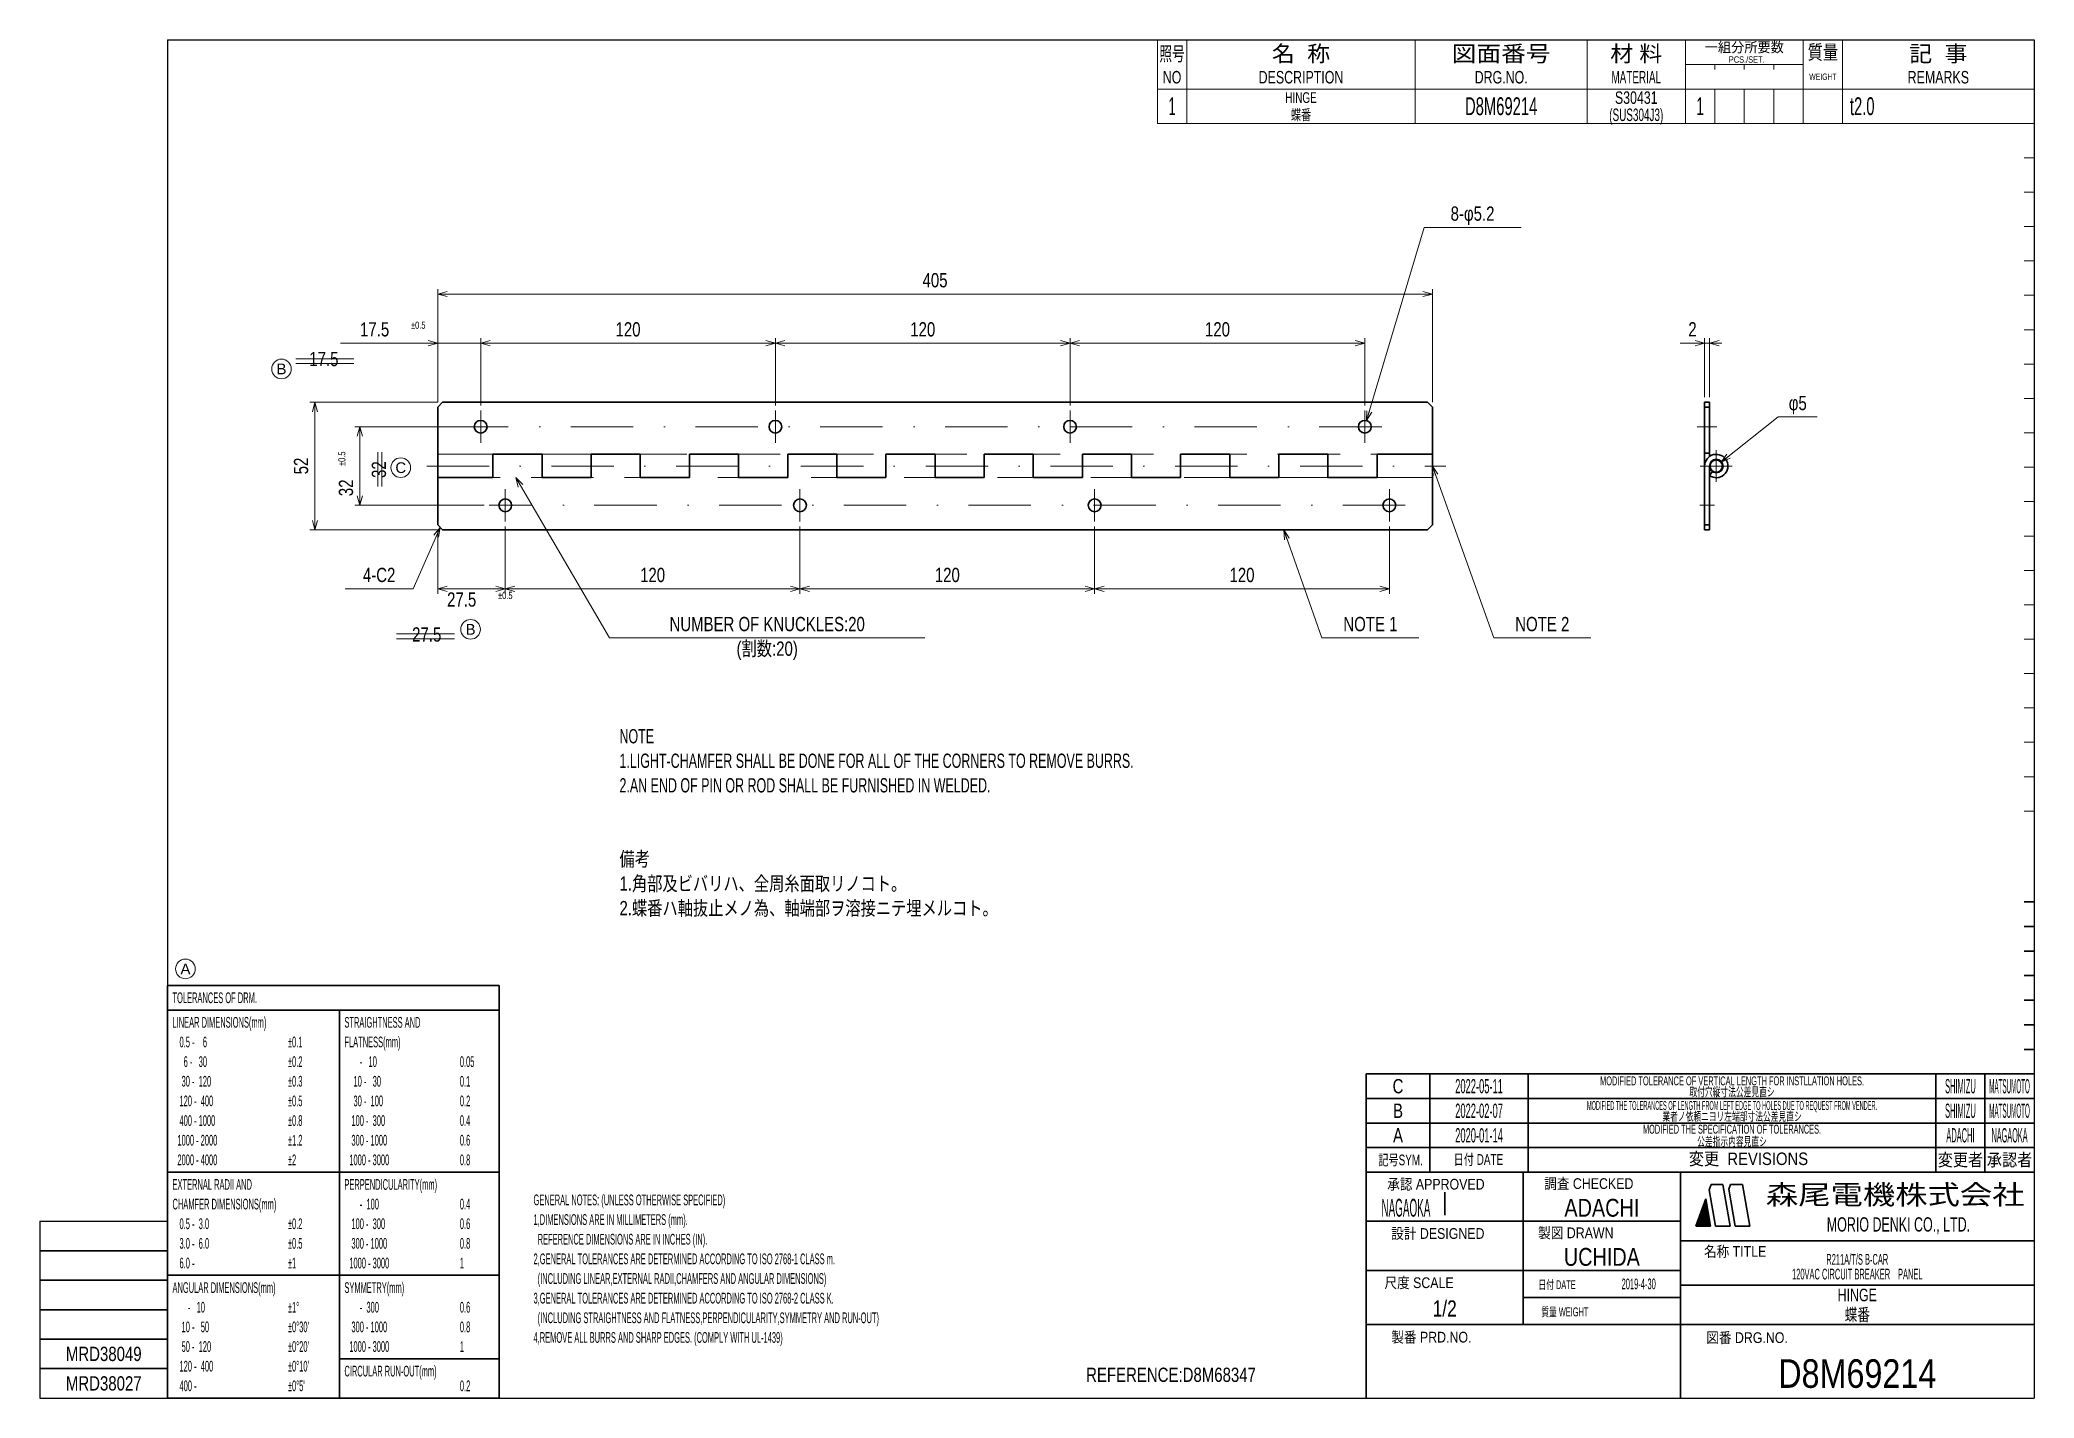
# Model space of a CAD drawing. Header units: millimetres. Extents: x 7 to 413, y 10 to 287.
import ezdxf
from ezdxf.enums import TextEntityAlignment as Align

# ---------------------------------------------------------------- set-up
doc = ezdxf.new("R2010")
doc.units = ezdxf.units.MM
doc.linetypes.add('DASHDOT', pattern=[25.3, 12.7, -6.3, 0, -6.3])
doc.linetypes.add('DASHED', pattern=[19, 12.7, -6.3])
for name, color, linetype in [('05', 7, 'Continuous'), ('GR1_07', 7, 'Continuous'), ('GR1_16', 7, 'Continuous'), ('図面枠D8M', 7, 'Continuous'), ('表題、部品表_01', 7, 'Continuous'), ('表題、部品表_02', 7, 'Continuous'), ('表題、部品表_03', 7, 'Continuous'), ('表題、部品表_訂正', 7, 'Continuous')]:
    doc.layers.add(name, color=color, linetype=linetype)
doc.styles.add('HG丸ｺﾞｼｯｸM-PRO', font='')
doc.styles.get('HG丸ｺﾞｼｯｸM-PRO').set_extended_font_data('HG丸ｺﾞｼｯｸM-PRO')

# ---------------------------------------------------------------- blocks, each defined once
blk = doc.blocks.new('BLKF024')
at = {"layer": '図面枠D8M', "color": 4, "linetype": 'Continuous', "lineweight": 13}
for p, q in [((344.778471, 46.998727), (346.524087, 48.744343)), ((344.8594, 47.221078), (346.502888, 48.864566)), ((344.940329, 47.443428), (346.48169, 48.984789)), ((345.021258, 47.665778), (346.460491, 49.105012)), ((345.102186, 47.888128), (346.439293, 49.225235)), ((345.183115, 48.110479), (346.418094, 49.345457)), ((345.264044, 48.332829), (346.396896, 49.46568)), ((345.344973, 48.555179), (346.375697, 49.585903)), ((345.425902, 48.777529), (346.354499, 49.706126)), ((345.506831, 48.999879), (346.3333, 49.826349)), ((345.58776, 49.22223), (346.312102, 49.946572)), ((345.668689, 49.44458), (346.290903, 50.066794)), ((345.749617, 49.66693), (346.269705, 50.187017)), ((345.830546, 49.88928), (346.248506, 50.30724)), ((345.911475, 50.111631), (346.227307, 50.427463)), ((345.992404, 50.333981), (346.206109, 50.547686)), ((346.073333, 50.556331), (346.18491, 50.667909)), ((346.154262, 50.778681), (346.163712, 50.788131)), ((344.157871, 45.246757), (346.693675, 47.782561)), ((344.211969, 45.442276), (346.672477, 47.902784)), ((344.292898, 45.664626), (346.651278, 48.023006)), ((344.299292, 45.246757), (346.714874, 47.662338)), ((344.373827, 45.886976), (346.63008, 48.143229)), ((344.440714, 45.246757), (346.736072, 47.542115)), ((344.454756, 46.109327), (346.608881, 48.263452)), ((344.535684, 46.331677), (346.587682, 48.383675)), ((344.582135, 45.246757), (346.757271, 47.421892)), ((344.616613, 46.554027), (346.566484, 48.503898)), ((344.697542, 46.776377), (346.545285, 48.624121)), ((344.723556, 45.246757), (346.778469, 47.301669)), ((344.864978, 45.246757), (346.799668, 47.181447)), ((345.006399, 45.246757), (346.820866, 47.061224)), ((345.147821, 45.246757), (346.842065, 46.941001)), ((345.289242, 45.246757), (346.863263, 46.820778)), ((345.430663, 45.246757), (346.884462, 46.700555)), ((345.572085, 45.246757), (346.90566, 46.580332)), ((345.713506, 45.246757), (346.926859, 46.46011)), ((345.854927, 45.246757), (346.948057, 46.339887)), ((345.996349, 45.246757), (346.969256, 46.219664)), ((346.13777, 45.246757), (346.990455, 46.099441)), ((346.279191, 45.246757), (347.011653, 45.979218)), ((346.420613, 45.246757), (347.032852, 45.858995)), ((346.562034, 45.246757), (347.05405, 45.738773)), ((346.703455, 45.246757), (347.075249, 45.61855)), ((346.844877, 45.246757), (347.096447, 45.498327)), ((346.986298, 45.246757), (347.117646, 45.378104)), ((347.12772, 45.246757), (347.138844, 45.257881))]:
    blk.add_line(p, q, dxfattribs=at)
blk = doc.blocks.new('BLKF023')
at = {"layer": '図面枠D8M', "color": 2, "linetype": 'Continuous', "lineweight": 25}
for p, q in [((33, 286.75), (413, 286.75)), ((33, 286.75), (33, 10.25)), ((413, 286.75), (413, 10.25)), ((7, 46.25), (7, 10.25)), ((7, 46.25), (33, 46.25)), ((7, 10.25), (413, 10.25))]:
    blk.add_line(p, q, dxfattribs=at)
at = {"layer": '図面枠D8M', "color": 4, "linetype": 'Continuous', "lineweight": 13}
for p, q in [((413, 269.75), (411, 269.75)), ((413, 262.75), (411, 262.75)), ((413, 255.75), (411, 255.75)), ((413, 248.75), (411, 248.75)), ((413, 241.75), (411, 241.75)), ((413, 234.75), (411, 234.75)), ((413, 227.75), (411, 227.75)), ((413, 220.75), (411, 220.75)), ((413, 213.75), (411, 213.75)), ((413, 206.75), (411, 206.75)), ((413, 199.75), (411, 199.75)), ((413, 192.75), (411, 192.75)), ((413, 185.75), (411, 185.75)), ((413, 178.75), (411, 178.75)), ((413, 171.75), (411, 171.75)), ((413, 164.75), (411, 164.75)), ((413, 157.75), (411, 157.75)), ((413, 150.75), (411, 150.75)), ((413, 143.75), (411, 143.75)), ((413, 136.75), (411, 136.75)), ((411, 129.75), (413, 129.75))]:
    blk.add_line(p, q, dxfattribs=at)
at = {"layer": '図面枠D8M', "color": 3, "linetype": 'Continuous', "lineweight": 35}
for p, q in [((413, 111.25), (411, 111.25)), ((413, 106.25), (411, 106.25)), ((413, 101.25), (411, 101.25)), ((413, 96.25), (411, 96.25)), ((413, 91.25), (411, 91.25)), ((413, 86.25), (411, 86.25)), ((413, 81.25), (411, 81.25)), ((277, 76.25), (413, 76.25)), ((277, 76.25), (277, 10.25)), ((290, 76.25), (290, 56.25)), ((310, 76.25), (310, 56.25)), ((393, 76.25), (393, 56.25)), ((403, 76.25), (403, 56.25)), ((277, 71.25), (413, 71.25)), ((277, 66.25), (413, 66.25)), ((277, 61.25), (413, 61.25)), ((277, 56.25), (413, 56.25)), ((309, 56.25), (309, 25.25)), ((341, 56.25), (341, 10.25)), ((346.84, 52.65), (347.23, 53.75)), ((347.23, 53.75), (349.64, 53.75)), ((351.14, 45.25), (349.64, 53.75)), ((351.18, 53.75), (350.82, 52.76)), ((351.18, 53.75), (353.64, 53.75)), ((355.14, 45.25), (353.64, 53.75)), ((293, 52.17), (293, 47.48)), ((344.14, 45.25), (346.16, 50.8)), ((347.14, 45.25), (346.16, 50.8)), ((348.14, 45.25), (346.84, 52.65)), ((352.14, 45.25), (350.82, 52.76)), ((277, 46.25), (341, 46.25)), ((344.14, 45.25), (347.14, 45.25)), ((348.14, 45.25), (351.14, 45.25)), ((352.14, 45.25), (355.14, 45.25)), ((341, 42.25), (413, 42.25)), ((7, 40.25), (33, 40.25)), ((7, 34.25), (33, 34.25)), ((277, 36.25), (341, 36.25)), ((341, 33.25), (413, 33.25)), ((309, 30.75), (341, 30.75)), ((7, 28.25), (33, 28.25)), ((277, 25.25), (413, 25.25)), ((7, 22.25), (33, 22.25)), ((33, 16.25), (7, 16.25))]:
    blk.add_line(p, q, dxfattribs=at)
at = {"layer": '図面枠D8M', "color": 4, "linetype": 'Continuous', "lineweight": 13}
blk.add_blockref('BLKF024', (0, 0), dxfattribs=at)
at = {"layer": '図面枠D8M', "color": 4, "linetype": 'Continuous', "lineweight": 13, "style": 'HG丸ｺﾞｼｯｸM-PRO'}
for s, height, width, p in [('記号SYM.', 2.182, 0.69227, (284.03, 58.74)), ('日付 DATE', 2.182, 0.692507, (299.87, 58.83)), ('変更  REVISIONS', 2.5455, 0.887352, (354.85, 58.97)), ('変更者', 2.545, 0.887717, (398, 58.75)), ('承認者', 2.545, 0.887717, (408, 58.75)), ('承認 APPROVED', 2.1818, 0.863151, (291.21, 53.79)), ('調査 CHECKED', 2.182, 0.863174, (322.34, 53.92)), ('設計 DESIGNED', 2.1818, 0.862613, (291.61, 43.76)), ('製図 DRAWN', 2.182, 0.863099, (319.7, 43.9)), ('名称 TITLE', 2.182, 0.862489, (352.13, 40.11)), ('尺度 SCALE', 2.182, 0.862581, (287.78, 33.74)), ('日付 DATE', 1.818, 0.618255, (315.88, 33.34)), ('質量 WEIGHT', 1.818, 0.618812, (317.46, 27.8)), ('製番 PRD.NO.', 2.182, 0.863299, (290.29, 22.66)), ('図番 DRG.NO.', 2.182, 0.863083, (354.56, 22.56))]:
    blk.add_text(s, height=height, dxfattribs=dict(at, width=width)).set_placement(p, align=Align.MIDDLE_CENTER)
at = {"layer": '図面枠D8M', "color": 2, "linetype": 'Continuous', "lineweight": 25, "style": 'HG丸ｺﾞｼｯｸM-PRO', "width": 1.206081}
blk.add_text('森尾電機株式会社', height=4, dxfattribs=at).set_placement((384.72, 51.68), align=Align.MIDDLE_CENTER)
at = {"layer": '図面枠D8M', "color": 3, "linetype": 'Continuous', "lineweight": 35, "style": 'HG丸ｺﾞｼｯｸM-PRO', "width": 0.652197}
blk.add_text('MORIO DENKI CO., LTD.', height=2.9091, dxfattribs=at).set_placement((385.38, 45.61), align=Align.MIDDLE_CENTER)
blk = doc.blocks.new('BLKF025')
at = {"layer": '図面枠D8M', "color": 3, "linetype": 'Continuous', "lineweight": 35, "style": 'HG丸ｺﾞｼｯｸM-PRO'}
for s, height, width, p in [('MATSUMOTO', 2.909, 0.26157, (408, 73.75)), ('MATSUMOTO', 2.909, 0.26157, (408, 68.75)), ('A', 2.91, 0.782973, (283.5, 63.75)), ('2020-01-14', 2.909, 0.488281, (300, 63.75)), ('MODIFIED THE SPECIFICATION OF TOLERANCES.', 1.8182, 0.618603, (351.5, 65)), ('ADACHI', 2.909, 0.39045, (398, 63.75)), ('NAGAOKA', 2.909, 0.334453, (408, 63.75)), ('NAGAOKA', 3.636, 0.414524, (285.11, 49)), ('ADACHI', 3.636, 0.830909, (325, 49)), ('UCHIDA', 3.636, 0.830691, (325, 39)), ('120VAC CIRCUIT BREAKER\u3000PANEL', 2.1818, 0.522056, (377, 35.5)), ('R211A/T/S B-CAR', 2.1818, 0.521766, (377, 38.5)), ('2019-4-30', 2.182, 0.482367, (332.5, 33.5)), ('HINGE', 2.545, 0.741468, (377, 31.25)), ('1/2', 3.273, 0.80628, (293, 28.5)), ('D8M69214', 5.818, 0.845432, (377, 15.25))]:
    blk.add_text(s, height=height, dxfattribs=dict(at, width=width)).set_placement(p, align=Align.MIDDLE_CENTER)
blk = doc.blocks.new('FXTIP_ARROW_S')
at = {"color": 0, "linetype": 'Continuous', "lineweight": -2}
for q in [(-1, 0), (-0.97, 0.26), (-0.97, -0.26)]:
    blk.add_line((0, 0), q, dxfattribs=at)
blk = doc.blocks.new('FXTIP_ARROW_E')
at = {"color": 0, "linetype": 'Continuous', "lineweight": -2}
for q in [(-1, 0), (-0.97, 0.26), (-0.97, -0.26)]:
    blk.add_line((0, 0), q, dxfattribs=at)
blk = doc.blocks.new('BLKF026')
at = {"layer": '表題、部品表_02', "color": 4, "linetype": 'Continuous', "lineweight": 13}
for p, q in [((234.5, 276.75), (234.5, 269.75)), ((234.5, 276.75), (413, 276.75)), ((240.5, 276.75), (240.5, 269.75)), ((287, 276.75), (287, 269.75)), ((322, 276.75), (322, 269.75)), ((342, 276.75), (342, 269.75)), ((348, 276.75), (348, 269.75)), ((354, 276.75), (354, 269.75)), ((360, 269.75), (360, 276.75)), ((366, 276.75), (366, 269.75)), ((374, 276.75), (374, 269.75)), ((413, 276.75), (413, 269.75)), ((234.5, 269.75), (413, 269.75))]:
    blk.add_line(p, q, dxfattribs=at)
blk = doc.blocks.new('BLKF029')
at = {"layer": '表題、部品表_01', "color": 4, "linetype": 'Continuous', "lineweight": 13}
for p, q in [((234.5, 286.75), (234.5, 276.75)), ((234.5, 286.75), (413, 286.75)), ((240.5, 286.75), (240.5, 276.75)), ((287, 286.75), (287, 276.75)), ((322, 286.75), (322, 276.75)), ((342, 286.75), (342, 276.75)), ((366, 286.75), (366, 276.75)), ((374, 286.75), (374, 276.75)), ((413, 286.75), (413, 276.75)), ((342, 281.75), (366, 281.75)), ((348, 280.75), (348, 281.75)), ((354, 281.75), (354, 280.75)), ((360, 281.75), (360, 280.75)), ((234.5, 276.75), (413, 276.75))]:
    blk.add_line(p, q, dxfattribs=at)
at = {"layer": '表題、部品表_01', "color": 3, "linetype": 'Continuous', "lineweight": 35, "style": 'HG丸ｺﾞｼｯｸM-PRO'}
for s, height, width, p in [('照号', 2.909, 0.651535, (237.5, 283.95)), ('名  称', 3.273, 1.042426, (263.75, 283.95)), ('図面番号', 3.273, 1.127518, (304.5, 283.95)), ('材 料', 3.273, 1.042439, (332, 283.95)), ('一組分所要数', 2.036, 0.966638, (354, 285.25)), ('質量', 2.909, 0.781842, (370, 284.25)), ('記  事', 3.273, 1.042426, (393.5, 283.95)), ('NO', 2.545, 0.740841, (237.5, 279.15)), ('DESCRIPTION', 2.5455, 0.741365, (263.75, 279.15)), ('DRG.NO.', 2.545, 0.741189, (304.5, 279.15)), ('MATERIAL', 2.545, 0.594756, (332, 279.15)), ('PCS./SET.', 1.309, 0.862935, (354.5, 282.75)), ('REMARKS', 2.545, 0.742803, (393.5, 279.15)), ('WEIGHT', 1.309, 0.635507, (370, 279.25))]:
    blk.add_text(s, height=height, dxfattribs=dict(at, width=width)).set_placement(p, align=Align.MIDDLE_CENTER)
blk = doc.blocks.new('BLKF028')
at = {"layer": '表題、部品表_01', "color": 3, "linetype": 'Continuous', "lineweight": 13}
blk.add_blockref('BLKF029', (0, 0), dxfattribs=at)
blk = doc.blocks.new('BLKF030')
at = {"layer": 'GR1_07', "color": 3, "linetype": 'Continuous', "lineweight": 35}
for p, q in [((345.92, 187), (345.92, 200)), ((346.92, 200), (346.92, 187)), ((346.92, 198.06), (347.5, 198.88)), ((346.92, 188), (345.92, 188)), ((346.92, 187), (345.92, 187))]:
    blk.add_line(p, q, dxfattribs=at)
for radius in [1.38, 1.25]:
    blk.add_circle((348.29, 200), radius, dxfattribs=at)
blk.add_arc((348.29, 200), 2.38, 234.6235, 180, dxfattribs=at)
blk = doc.blocks.new('BLKF031')
at = {"layer": 'GR1_07', "color": 3, "linetype": 'Continuous', "lineweight": 35}
for p, q in [((345.92, 213), (346.92, 213)), ((345.92, 200), (345.92, 213)), ((346.92, 212), (345.92, 212)), ((346.92, 213), (346.92, 201.94)), ((346.92, 202.63), (345.92, 202.63))]:
    blk.add_line(p, q, dxfattribs=at)
blk = doc.blocks.new('BLKF032')
at = {"layer": 'GR1_07', "color": 3, "linetype": 'Continuous', "lineweight": 35}
for p, q in [((88.99, 213), (87.99, 212)), ((87.99, 212), (87.99, 188)), ((289.49, 213), (88.99, 213)), ((289.49, 213), (290.49, 212)), ((290.49, 188), (290.49, 212)), ((99.24, 202.38), (99.24, 197.63)), ((109.24, 202.38), (99.24, 202.38)), ((109.24, 197.63), (109.24, 202.38)), ((119.24, 197.63), (119.24, 202.38)), ((129.24, 202.38), (119.24, 202.38)), ((129.24, 197.63), (129.24, 202.38)), ((139.24, 197.63), (139.24, 202.38)), ((149.24, 202.38), (139.24, 202.38)), ((149.24, 197.63), (149.24, 202.38)), ((159.24, 197.63), (159.24, 202.38)), ((169.24, 202.38), (159.24, 202.38)), ((169.24, 197.63), (169.24, 202.38)), ((179.24, 197.63), (179.24, 202.38)), ((189.24, 202.38), (179.24, 202.38)), ((189.24, 197.63), (189.24, 202.38)), ((199.24, 197.63), (199.24, 202.38)), ((209.24, 202.38), (199.24, 202.38)), ((209.24, 197.63), (209.24, 202.38)), ((219.24, 197.63), (219.24, 202.38)), ((229.24, 202.38), (219.24, 202.38)), ((229.24, 197.63), (229.24, 202.38)), ((239.24, 197.63), (239.24, 202.38)), ((249.24, 202.38), (239.24, 202.38)), ((249.24, 197.63), (249.24, 202.38)), ((259.24, 197.63), (259.24, 202.38)), ((269.24, 202.38), (259.24, 202.38)), ((269.24, 197.63), (269.24, 202.38)), ((279.24, 197.63), (279.24, 202.38)), ((290.49, 202.38), (279.24, 202.38)), ((99.24, 197.63), (87.99, 197.63)), ((119.24, 197.63), (109.24, 197.63)), ((139.24, 197.63), (129.24, 197.63)), ((159.24, 197.63), (149.24, 197.63)), ((179.24, 197.63), (169.24, 197.63)), ((199.24, 197.63), (189.24, 197.63)), ((219.24, 197.63), (209.24, 197.63)), ((239.24, 197.63), (229.24, 197.63)), ((259.24, 197.63), (249.24, 197.63)), ((279.24, 197.63), (269.24, 197.63)), ((87.99, 188), (88.99, 187)), ((88.99, 187), (289.49, 187)), ((290.49, 188), (289.49, 187))]:
    blk.add_line(p, q, dxfattribs=at)
at = {"layer": 'GR1_07', "color": 4, "linetype": 'DASHED', "lineweight": 13}
for p, q in [((87.99, 202.38), (290.49, 202.38)), ((87.99, 197.63), (290.49, 197.63))]:
    blk.add_line(p, q, dxfattribs=at)
at = {"layer": 'GR1_07', "color": 3, "linetype": 'Continuous', "lineweight": 35}
for centre in [(96.74, 208), (156.74, 208), (216.74, 208), (276.74, 208), (101.74, 192), (161.74, 192), (221.74, 192), (281.74, 192)]:
    blk.add_circle(centre, 1.3, dxfattribs=at)
blk = doc.blocks.new('BLKF033')
at = {"layer": '図面枠D8M', "color": 3, "linetype": 'Continuous', "lineweight": 35}
for p, q in [((33, 94.25), (100.5, 94.25)), ((33, 94.25), (33, 10.25)), ((100.5, 10.25), (100.5, 94.25)), ((33, 89.25), (100.5, 89.25)), ((68, 10.25), (68, 89.25)), ((33, 56.25), (68, 56.25)), ((68, 56.25), (100.5, 56.25)), ((33, 35.25), (68, 35.25)), ((68, 35.25), (100.5, 35.25)), ((68, 18.25), (100.5, 18.25)), ((33, 10.25), (100.5, 10.25))]:
    blk.add_line(p, q, dxfattribs=at)
at = {"layer": '図面枠D8M', "color": 4, "linetype": 'Continuous', "lineweight": 13, "style": 'HG丸ｺﾞｼｯｸM-PRO'}
for s, height, width, p in [('TOLERANCES OF DRM.', 2.1818, 0.522208, (34, 91.75)), ('LINEAR DIMENSIONS(mm)', 2.1818, 0.521664, (34, 86.75)), ('STRAIGHTNESS AND', 2.1818, 0.521949, (69, 86.75)), (' 0.5 -    6', 2.1818, 0.524049, (35, 82.75)), ('±0.1', 2.182, 0.52198, (57.5, 82.75)), ('FLATNESS(mm)', 2.1818, 0.521994, (69, 82.75)), ('   6 -   30', 2.1818, 0.52397, (35, 78.75)), ('±0.2', 2.182, 0.52198, (57.5, 78.75)), ('     -   10', 2.1818, 0.524651, (70, 78.75)), ('0.05', 2.182, 0.52205, (92.5, 78.75)), ('  30 -  120', 2.1818, 0.522893, (35, 74.75)), ('±0.3', 2.182, 0.52198, (57.5, 74.75)), ('  10 -   30', 2.1818, 0.523391, (70, 74.75)), ('0.1', 2.182, 0.522424, (92.5, 74.75)), (' 120 -  400', 2.1818, 0.52246, (35, 70.75)), ('±0.5', 2.182, 0.52198, (57.5, 70.75)), ('  30 -  100', 2.1818, 0.522893, (70, 70.75)), ('0.2', 2.182, 0.522424, (92.5, 70.75)), (' 400 - 1000', 2.1818, 0.52208, (35, 66.75)), ('±0.8', 2.182, 0.52198, (57.5, 66.75)), (' 100 -  300', 2.1818, 0.52246, (70, 66.75)), ('0.4', 2.182, 0.522424, (92.5, 66.75)), ('1000 - 2000', 2.1818, 0.521744, (35, 62.75)), ('±1.2', 2.182, 0.52198, (57.5, 62.75)), (' 300 - 1000', 2.1818, 0.52208, (70, 62.75)), ('0.6', 2.182, 0.522424, (92.5, 62.75)), ('2000 - 4000', 2.1818, 0.521744, (35, 58.75)), ('±2', 2.182, 0.521216, (57.5, 58.75)), ('1000 - 3000', 2.1818, 0.521744, (70, 58.75)), ('0.8', 2.182, 0.522424, (92.5, 58.75)), ('EXTERNAL RADII AND', 2.1818, 0.522426, (34, 53.75)), ('PERPENDICULARITY(mm)', 2.1818, 0.521822, (69, 53.75)), ('CHAMFER DIMENSIONS(mm)', 2.1818, 0.521615, (34, 49.75)), ('     -  100', 2.1818, 0.52397, (70, 49.75)), ('0.4', 2.182, 0.522424, (92.5, 49.75)), (' 0.5 -  3.0', 2.1818, 0.523514, (35, 45.75)), ('±0.2', 2.182, 0.52198, (57.5, 45.75)), (' 100 -  300', 2.1818, 0.52246, (70, 45.75)), ('0.6', 2.182, 0.522424, (92.5, 45.75)), (' 3.0 -  6.0', 2.1818, 0.523514, (35, 41.75)), ('±0.5', 2.182, 0.52198, (57.5, 41.75)), (' 300 - 1000', 2.1818, 0.52208, (70, 41.75)), ('0.8', 2.182, 0.522424, (92.5, 41.75)), (' 6.0 -', 2.182, 0.523279, (35, 37.75)), ('±1', 2.182, 0.521216, (57.5, 37.75)), ('1000 - 3000', 2.1818, 0.521744, (70, 37.75)), ('1', 2.18, 0.521199, (92.5, 37.75)), ('ANGULAR DIMENSIONS(mm)', 2.1818, 0.521887, (34, 32.75)), ('SYMMETRY(mm)', 2.1818, 0.521222, (69, 32.75)), ('     -   10', 2.1818, 0.524651, (35, 28.75)), ('±1°', 2.182, 0.52122, (57.5, 28.75)), ('     -  300', 2.1818, 0.52397, (70, 28.75)), ('0.6', 2.182, 0.522424, (92.5, 28.75)), ('  10 -   50', 2.1818, 0.523391, (35, 24.75)), ("±0°30'", 2.182, 0.521679, (57.5, 24.75)), (' 300 - 1000', 2.1818, 0.52208, (70, 24.75)), ('0.8', 2.182, 0.522424, (92.5, 24.75)), ('  50 -  120', 2.1818, 0.522893, (35, 20.75)), ("±0°20'", 2.182, 0.521679, (57.5, 20.75)), ('1000 - 3000', 2.1818, 0.521744, (70, 20.75)), ('1', 2.18, 0.521199, (92.5, 20.75)), (' 120 -  400', 2.1818, 0.52246, (35, 16.75)), ("±0°10'", 2.182, 0.521679, (57.5, 16.75)), ('CIRCULAR RUN-OUT(mm)', 2.1818, 0.521639, (69, 15.75)), (' 400 -', 2.182, 0.52234, (35, 12.75)), ("±0°5'", 2.182, 0.521776, (57.5, 12.75)), ('0.2', 2.182, 0.522424, (92.5, 12.75))]:
    blk.add_text(s, height=height, dxfattribs=dict(at, width=width)).set_placement(p, align=Align.MIDDLE_LEFT)
blk = doc.blocks.new('BLKF034')
at = {"layer": '表題、部品表_訂正', "color": 4, "linetype": 'Continuous', "lineweight": 13}
blk.add_circle((36.64, 97.62), 2, dxfattribs=at)
at = {"layer": '表題、部品表_訂正', "color": 4, "linetype": 'Continuous', "lineweight": 13, "style": 'HG丸ｺﾞｼｯｸM-PRO', "width": 1.042301}
blk.add_text('A', height=2.18, dxfattribs=at).set_placement((36.64, 97.62), align=Align.MIDDLE_CENTER)
blk = doc.blocks.new('BLKF035')
at = {"layer": '05', "color": 4, "linetype": 'Continuous', "lineweight": 13}
blk.add_circle((94.69, 166.75), 2, dxfattribs=at)
at = {"layer": '05', "color": 4, "linetype": 'Continuous', "lineweight": 13, "style": 'HG丸ｺﾞｼｯｸM-PRO', "width": 1.04272}
blk.add_text('B', height=2.18, dxfattribs=at).set_placement((94.69, 166.75), align=Align.MIDDLE_CENTER)
blk = doc.blocks.new('BLKF036')
at = {"layer": '05', "color": 4, "linetype": 'Continuous', "lineweight": 13}
blk.add_circle((56.19, 219.76), 2, dxfattribs=at)
at = {"layer": '05', "color": 4, "linetype": 'Continuous', "lineweight": 13, "style": 'HG丸ｺﾞｼｯｸM-PRO', "width": 1.04272}
blk.add_text('B', height=2.18, dxfattribs=at).set_placement((56.19, 219.76), align=Align.MIDDLE_CENTER)
blk = doc.blocks.new('BLKF037')
at = {"layer": '05', "color": 4, "linetype": 'Continuous', "lineweight": 13}
blk.add_circle((80.47, 199.67), 2, dxfattribs=at)
at = {"layer": '05', "color": 4, "linetype": 'Continuous', "lineweight": 13, "style": 'HG丸ｺﾞｼｯｸM-PRO', "width": 1.042931}
blk.add_text('C', height=2.18, dxfattribs=at).set_placement((80.47, 199.67), align=Align.MIDDLE_CENTER)

msp = doc.modelspace()

# ---------------------------------------------------------------- linework, layer by layer
at = {"layer": '05', "color": 254, "linetype": 'Continuous', "lineweight": 9}
for p, q in [((59.1, 221.85), (70.94, 221.85)), ((59.1, 220.85), (70.94, 220.85)), ((79.6, 165.85), (91.44, 165.85)), ((79.6, 164.85), (91.44, 164.85))]:
    msp.add_line(p, q, dxfattribs=at)
at = {"layer": '05', "color": 254, "linetype": 'Continuous', "lineweight": 13}
for p, q in [((75.82, 195.83), (75.82, 202.83)), ((76.59, 195.83), (76.59, 202.83))]:
    msp.add_line(p, q, dxfattribs=at)
at = {"layer": 'GR1_07', "color": 4, "linetype": 'DASHDOT', "lineweight": 13}
for p, q in [((96.74, 204.7), (96.74, 211.3)), ((156.74, 204.7), (156.74, 211.3)), ((216.74, 204.7), (216.74, 211.3)), ((276.74, 204.7), (276.74, 211.3)), ((280.17, 208), (93.44, 208)), ((348.42, 208), (344.42, 208)), ((348.29, 196.75), (348.29, 203.25)), ((85.75, 200), (293.25, 200)), ((345.04, 200), (351.54, 200)), ((101.74, 188.7), (101.74, 195.3)), ((161.74, 188.7), (161.74, 195.3)), ((221.74, 188.7), (221.74, 195.3)), ((281.74, 188.7), (281.74, 195.3)), ((284.97, 192), (98.44, 192)), ((347.92, 192), (344.92, 192))]:
    msp.add_line(p, q, dxfattribs=at)
at = {"layer": 'GR1_16', "color": 4, "linetype": 'Continuous', "lineweight": 13}
for p, q in [((277.11, 209.25), (288.79, 248.56)), ((288.79, 248.56), (308.55, 248.56)), ((87.99, 213), (87.99, 236)), ((290.49, 213), (290.49, 236)), ((87.99, 235), (290.49, 235)), ((68.23, 225), (87.99, 225)), ((87.99, 213), (87.99, 226)), ((87.99, 225), (96.74, 225)), ((96.74, 212.3), (96.74, 226)), ((96.74, 225), (156.74, 225)), ((156.74, 212.3), (156.74, 226)), ((156.74, 225), (216.74, 225)), ((216.74, 212.3), (216.74, 226)), ((216.74, 225), (276.74, 225)), ((276.74, 212.3), (276.74, 226)), ((340.96, 225), (345.92, 225)), ((345.92, 214), (345.92, 226)), ((345.92, 225), (346.92, 225)), ((346.92, 214), (346.92, 226)), ((346.92, 225), (349.42, 225)), ((87.99, 213), (61.99, 213)), ((62.99, 187), (62.99, 213)), ((94.44, 208), (71.14, 208)), ((72.14, 192), (72.14, 208)), ((349.27, 200.78), (360.92, 210)), ((360.92, 210), (368.84, 210)), ((290.49, 200), (302.99, 165)), ((103.87, 197.63), (122.99, 165)), ((97.44, 192), (71.14, 192)), ((87.99, 187), (61.99, 187)), ((88.49, 187.5), (82.99, 175)), ((87.99, 187), (87.99, 174)), ((101.74, 187.7), (101.74, 174)), ((161.74, 187.7), (161.74, 174)), ((221.74, 187.7), (221.74, 174)), ((260.22, 187), (267.99, 165)), ((281.74, 187.7), (281.74, 174)), ((82.99, 175), (69.15, 175)), ((87.99, 175), (101.74, 175)), ((101.74, 175), (161.74, 175)), ((161.74, 175), (221.74, 175)), ((221.74, 175), (281.74, 175)), ((122.99, 165), (187.15, 165)), ((267.99, 165), (287.75, 165)), ((302.99, 165), (322.75, 165))]:
    msp.add_line(p, q, dxfattribs=at)

# ---------------------------------------------------------------- block references
at = {"layer": '05', "color": 4, "linetype": 'Continuous', "lineweight": 13}
for name in ['BLKF036', 'BLKF037', 'BLKF035']:
    msp.add_blockref(name, (0, 0), dxfattribs=at)
at = {"layer": 'GR1_07', "color": 3, "linetype": 'Continuous', "lineweight": 35}
for name in ['BLKF032', 'BLKF031', 'BLKF030']:
    msp.add_blockref(name, (0, 0), dxfattribs=at)
at = {"layer": 'GR1_16', "color": 4, "linetype": 'Continuous', "lineweight": 13, "xscale": 2, "yscale": 2}
for name, p, rotation in [('FXTIP_ARROW_S', (87.99, 235), 180), ('FXTIP_ARROW_E', (290.49, 235), 360), ('FXTIP_ARROW_E', (87.99, 225), 360), ('FXTIP_ARROW_S', (96.74, 225), 180), ('FXTIP_ARROW_E', (156.74, 225), 360), ('FXTIP_ARROW_S', (156.74, 225), 180), ('FXTIP_ARROW_E', (216.74, 225), 360), ('FXTIP_ARROW_S', (216.74, 225), 180), ('FXTIP_ARROW_E', (276.74, 225), 360), ('FXTIP_ARROW_E', (345.92, 225), 360), ('FXTIP_ARROW_S', (346.92, 225), 180), ('FXTIP_ARROW_E', (62.99, 213), 90), ('FXTIP_ARROW_S', (277.11, 209.25), 253.4636779658496), ('FXTIP_ARROW_E', (72.14, 208), 90), ('FXTIP_ARROW_S', (290.49, 200), 109.653824058036), ('FXTIP_ARROW_S', (349.27, 200.78), 218.3820127120129), ('FXTIP_ARROW_S', (103.87, 197.63), 120.3810610637986), ('FXTIP_ARROW_S', (72.14, 192), 270), ('FXTIP_ARROW_S', (62.99, 187), 270), ('FXTIP_ARROW_S', (88.49, 187.5), 66.25050550713323), ('FXTIP_ARROW_S', (260.22, 187), 109.4726726939214), ('FXTIP_ARROW_S', (87.99, 175), 180), ('FXTIP_ARROW_E', (101.74, 175), 360), ('FXTIP_ARROW_S', (101.74, 175), 180), ('FXTIP_ARROW_E', (161.74, 175), 360), ('FXTIP_ARROW_S', (161.74, 175), 180), ('FXTIP_ARROW_E', (221.74, 175), 360), ('FXTIP_ARROW_S', (221.74, 175), 180), ('FXTIP_ARROW_E', (281.74, 175), 360)]:
    msp.add_blockref(name, p, dxfattribs=dict(at, rotation=rotation))
at = {"layer": '図面枠D8M', "color": 4, "linetype": 'Continuous', "lineweight": 35}
msp.add_blockref('BLKF023', (0, 0), dxfattribs=at)
at = {"layer": '図面枠D8M', "color": 4, "linetype": 'Continuous', "lineweight": 13}
msp.add_blockref('BLKF033', (0, 0), dxfattribs=at)
at = {"layer": '図面枠D8M', "color": 3, "linetype": 'Continuous', "lineweight": 35}
msp.add_blockref('BLKF025', (0, 0), dxfattribs=at)
at = {"layer": '表題、部品表_01', "color": 3, "linetype": 'Continuous', "lineweight": 13}
msp.add_blockref('BLKF028', (0, 0), dxfattribs=at)
at = {"layer": '表題、部品表_02', "color": 4, "linetype": 'Continuous', "lineweight": 13}
msp.add_blockref('BLKF026', (0, 0), dxfattribs=at)
at = {"layer": '表題、部品表_訂正', "color": 4, "linetype": 'Continuous', "lineweight": 13}
msp.add_blockref('BLKF034', (0, 0), dxfattribs=at)

# ---------------------------------------------------------------- texts
at = {"layer": '05', "color": 3, "linetype": 'Continuous', "lineweight": 35, "style": 'HG丸ｺﾞｼｯｸM-PRO'}
for s, rotation, width, p in [('17.5', 0, 0.784749, (64.82, 219.46)), ('32', 90, 0.784542, (78.34, 199.27)), ('27.5', 0, 0.784749, (85.75, 163.38))]:
    msp.add_text(s, height=2.909, rotation=rotation, dxfattribs=dict(at, width=width)).set_placement(p, align=Align.BOTTOM_CENTER)
at = {"layer": 'GR1_16', "color": 3, "linetype": 'Continuous', "lineweight": 35, "style": 'HG丸ｺﾞｼｯｸM-PRO'}
for s, height, width, p in [('8-φ5.2', 2.909, 0.783565, (298.67, 249.06)), ('φ5', 2.909, 0.782992, (364.88, 210.5)), ('4-C2', 2.909, 0.783285, (76.07, 175.5)), ('NUMBER OF KNUCKLES:20', 2.9091, 0.782828, (155.07, 165.5)), ('NOTE 1', 2.909, 0.784001, (277.87, 165.5)), ('NOTE 2', 2.909, 0.784001, (312.87, 165.5)), ('(割数:20)', 2.909, 0.782996, (155.07, 160.5))]:
    msp.add_text(s, height=height, dxfattribs=dict(at, width=width)).set_placement(p, align=Align.BOTTOM_CENTER)
for s, height, rotation, width, p in [('405', 2.909, 0, 0.784542, (189.24, 235.5)), ('17.5', 2.909, 0, 0.784749, (75.15, 225.5)), ('±0.5', 1.455, 0, 0.783726, (84.03, 227.5)), ('120', 2.909, 0, 0.784542, (126.74, 225.5)), ('120', 2.909, 0, 0.784542, (186.74, 225.5)), ('120', 2.909, 0, 0.784542, (246.74, 225.5)), ('2', 2.91, 0, 0.784542, (343.44, 225.5)), ('52', 2.909, 90, 0.784542, (62.49, 200)), ('±0.5', 1.455, 90, 0.783726, (69.64, 201.48)), ('32', 2.909, 90, 0.784542, (71.64, 195.56)), ('120', 2.909, 0, 0.784542, (131.74, 175.5)), ('120', 2.909, 0, 0.784542, (191.74, 175.5)), ('120', 2.909, 0, 0.784542, (251.74, 175.5)), ('27.5', 2.909, 0, 0.784749, (92.87, 170.5)), ('±0.5', 1.455, 0, 0.783726, (101.75, 172.5))]:
    msp.add_text(s, height=height, rotation=rotation, dxfattribs=dict(at, width=width)).set_placement(p, align=Align.BOTTOM_CENTER)
at = {"layer": '図面枠D8M', "color": 3, "linetype": 'Continuous', "lineweight": 35, "style": 'HG丸ｺﾞｼｯｸM-PRO'}
for s, height, width, p in [('C', 2.91, 0.782198, (283.5, 73.75)), ('2022-05-11', 2.909, 0.488281, (300, 73.75)), ('MODIFIED TOLERANCE OF VERTICAL LENGTH FOR INSTLLATION HOLES.', 1.8182, 0.498084, (351.5, 74.83)), ('取付穴縦寸法公差見直シ', 1.8182, 0.618958, (351.5, 72.61)), ('SHIMIZU', 2.909, 0.359252, (398, 73.75)), ('B', 2.91, 0.78204, (283.5, 68.75)), ('2022-02-07', 2.909, 0.488281, (300, 68.75)), ('MODIFIED THE TOLERANCES OF LENGTH FROM LEFT EDGE TO HOLES DUE TO REQUEST FROM VENDER.', 1.8182, 0.375739, (351.5, 69.83)), ('SHIMIZU', 2.909, 0.359252, (398, 68.75)), ('業者ノ依頼ニヨリ左端部寸法公差見直シ', 1.8182, 0.618958, (351.5, 67.61)), ('公差指示内容見直シ', 1.818, 0.618958, (351.5, 62.5)), ('蝶番', 2.545, 0.741121, (377, 27.25)), ('MRD38049', 2.909, 0.783793, (20, 19.25)), ('MRD38027', 2.909, 0.783793, (20, 13.25))]:
    msp.add_text(s, height=height, dxfattribs=dict(at, width=width)).set_placement(p, align=Align.MIDDLE_CENTER)
for s, width, p in [('GENERAL NOTES: (UNLESS OTHERWISE SPECIFIED)', 0.52211, (107.5, 51.69)), ('1,DIMENSIONS ARE IN MILLIMETERS (mm).', 0.522052, (107.5, 47.69)), ('  REFERENCE DIMENSIONS ARE IN INCHES (IN).', 0.522009, (107.5, 43.69)), ('2,GENERAL TOLERANCES ARE DETERMINED ACCORDING TO ISO 2768-1 CLASS m.', 0.522186, (107.5, 39.69)), ('  (INCLUDING LINEAR,EXTERNAL RADII,CHAMFERS AND ANGULAR DIMENSIONS)', 0.522355, (107.5, 35.69)), ('3,GENERAL TOLERANCES ARE DETERMINED ACCORDING TO ISO 2768-2 CLASS K.', 0.52223, (107.5, 31.69)), ('  (INCLUDING STRAIGHTNESS AND FLATNESS,PERPENDICULARITY,SYMMETRY AND RUN-OUT)', 0.522087, (107.5, 27.69)), ('4,REMOVE ALL BURRS AND SHARP EDGES. (COMPLY WITH UL-1439)', 0.52235, (107.5, 23.69))]:
    msp.add_text(s, height=2.1818, dxfattribs=dict(at, width=width)).set_placement(p, align=Align.TOP_LEFT)
at = {"layer": '図面枠D8M', "color": 3, "linetype": 'Continuous', "lineweight": 35, "style": 'HG丸ｺﾞｼｯｸM-PRO', "width": 0.783725}
msp.add_text('REFERENCE:D8M68347', height=2.9091, dxfattribs=at).set_placement((220, 15), align=Align.MIDDLE_LEFT)
at = {"layer": '表題、部品表_01', "color": 3, "linetype": 'Continuous', "lineweight": 35, "style": 'HG丸ｺﾞｼｯｸM-PRO'}
for s, height, width, p in [('NOTE', 2.909, 0.651162, (125, 145)), ('1.LIGHT-CHAMFER SHALL BE DONE FOR ALL OF THE CORNERS TO REMOVE BURRS.', 2.9091, 0.651759, (125, 140)), ('2.AN END OF PIN OR ROD SHALL BE FURNISHED IN WELDED.', 2.9091, 0.651886, (125, 135)), ('備考', 2.909, 0.781842, (125, 120)), ('1.角部及ビバリハ、全周糸面取リノコト。', 2.9091, 0.782004, (125, 115)), ('2.蝶番ハ軸抜止メノ為、軸端部ヲ溶接ニテ埋メルコト。', 2.9091, 0.781965, (125, 110))]:
    msp.add_text(s, height=height, dxfattribs=dict(at, width=width)).set_placement(p, align=Align.MIDDLE_LEFT)
at = {"layer": '表題、部品表_03', "color": 3, "linetype": 'Continuous', "lineweight": 35, "style": 'HG丸ｺﾞｼｯｸM-PRO'}
for s, height, width, p in [('HINGE', 2.182, 0.691713, (263.75, 275)), ('S30431', 2.545, 0.740904, (332, 275)), ('1', 3.64, 0.521199, (237.5, 273.25)), ('蝶番', 2.182, 0.692256, (263.75, 271.5)), ('D8M69214', 3.636, 0.619412, (304.5, 273.25)), ('(SUS304J3)', 2.545, 0.593559, (332, 271.5)), ('1', 3.64, 0.576062, (345, 273.25))]:
    msp.add_text(s, height=height, dxfattribs=dict(at, width=width)).set_placement(p, align=Align.MIDDLE_CENTER)
at = {"layer": '表題、部品表_03', "color": 3, "linetype": 'Continuous', "lineweight": 35, "style": 'HG丸ｺﾞｼｯｸM-PRO', "width": 0.618087}
msp.add_text('t2.0', height=3.636, dxfattribs=at).set_placement((375.5, 273.25), align=Align.MIDDLE_LEFT)

doc.saveas('drawing.dxf')
